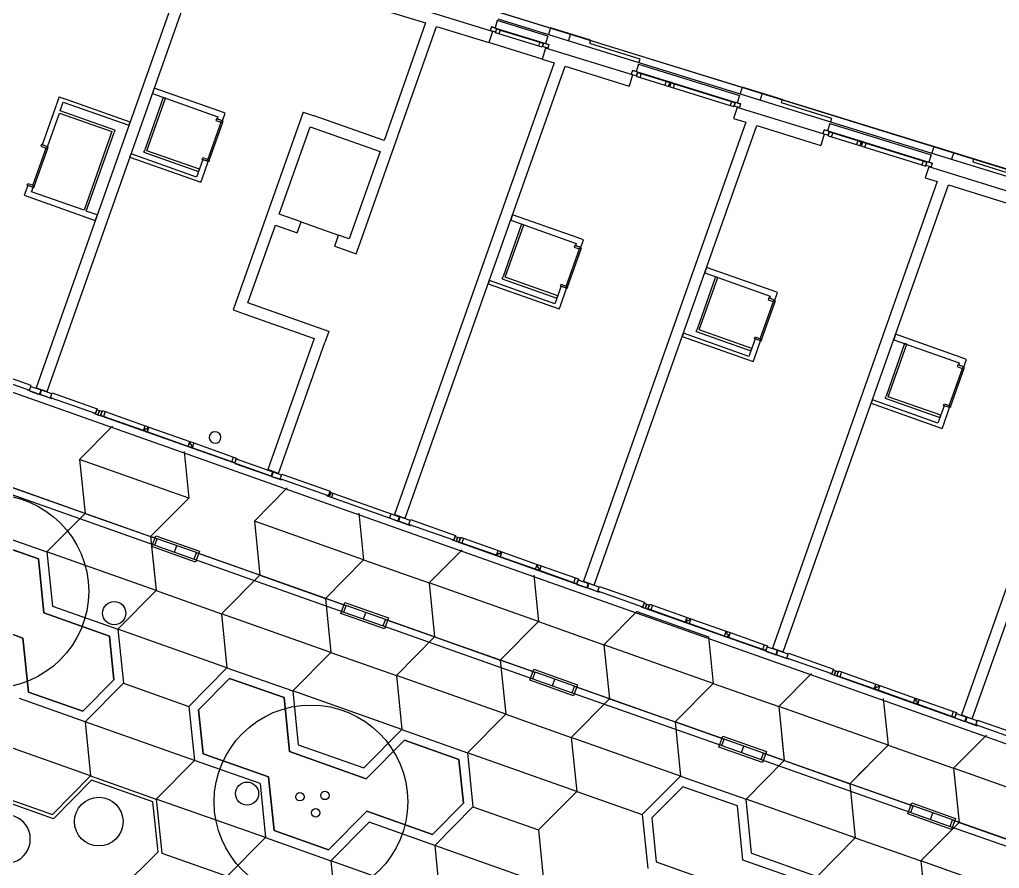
# Model space of a CAD drawing. Header units: metres. Extents: x 2681598 to 2681800, y 1249481 to 1249590.
# Drawn here: x 2681637.64 to 2681658.78, y 1249560.48 to 1249578.79 of the extents above; entities that cross this region are included whole.
import ezdxf

# ---------------------------------------------------------------- set-up
doc = ezdxf.new("R2010")
doc.units = ezdxf.units.M
doc.layers.add('flaeche', color=7, linetype='Continuous', true_color=0xffffff)
doc.layers.add('linien', color=7, linetype='Continuous', true_color=0x000000)

msp = doc.modelspace()

# ---------------------------------------------------------------- linework, layer by layer
at = {"layer": 'flaeche'}
msp.add_lwpolyline([(2681701.936, 1249508.982), (2681653.784, 1249528.486), (2681629.291, 1249538.407), (2681608.471, 1249546.841), (2681598.478, 1249550.888), (2681612.312, 1249590.013), (2681733.121, 1249552.588)], dxfattribs=at)
at = {"layer": 'linien'}
for p, q in [((2681612.312, 1249590.013), (2681733.121, 1249552.588)), ((2681609.207, 1249580.751), (2681711.665, 1249544.525)), ((2681641.33, 1249580.29), (2681637.993, 1249570.851)), ((2681638.229, 1249570.768), (2681641.569, 1249580.216)), ((2681647.838, 1249578.536), (2681644.849, 1249579.462)), ((2681644.775, 1249579.223), (2681646.397, 1249578.721)), ((2681646.397, 1249578.721), (2681645.5, 1249576.184)), ((2681647.945, 1249578.775), (2681647.895, 1249578.615)), ((2681649.036, 1249578.437), (2681647.945, 1249578.775)), ((2681647.957, 1249578.813), (2681649.048, 1249578.475)), ((2681644.986, 1249573.979), (2681646.636, 1249578.647)), ((2681646.636, 1249578.647), (2681647.764, 1249578.297)), ((2681647.838, 1249578.536), (2681647.764, 1249578.297)), ((2681647.838, 1249578.536), (2681647.764, 1249578.297)), ((2681647.793, 1249578.56), (2681647.79, 1249578.551)), ((2681647.818, 1249578.639), (2681647.793, 1249578.56)), ((2681647.908, 1249578.525), (2681647.793, 1249578.56)), ((2681647.818, 1249578.639), (2681647.978, 1249578.589)), ((2681647.895, 1249578.615), (2681647.818, 1249578.639)), ((2681647.903, 1249578.51), (2681647.929, 1249578.593)), ((2681647.981, 1249578.486), (2681647.903, 1249578.51)), ((2681647.929, 1249578.593), (2681647.908, 1249578.525)), ((2681647.975, 1249578.579), (2681647.929, 1249578.593)), ((2681647.929, 1249578.593), (2681648.007, 1249578.569)), ((2681647.978, 1249578.589), (2681647.975, 1249578.579)), ((2681647.978, 1249578.589), (2681648.898, 1249578.304)), ((2681648.007, 1249578.569), (2681647.981, 1249578.486)), ((2681648.007, 1249578.569), (2681648.863, 1249578.304)), ((2681649.093, 1249578.619), (2681649.048, 1249578.475)), ((2681649.093, 1249578.619), (2681649.048, 1249578.475)), ((2681649.952, 1249578.352), (2681649.093, 1249578.619)), ((2681648.909, 1249577.943), (2681647.764, 1249578.297)), ((2681648.837, 1249578.22), (2681647.981, 1249578.486)), ((2681648.837, 1249578.22), (2681648.863, 1249578.304)), ((2681648.863, 1249578.304), (2681648.941, 1249578.28)), ((2681648.895, 1249578.294), (2681648.898, 1249578.304)), ((2681648.941, 1249578.28), (2681648.895, 1249578.294)), ((2681648.898, 1249578.304), (2681649.058, 1249578.254)), ((2681649.036, 1249578.437), (2681648.987, 1249578.277)), ((2681649.048, 1249578.475), (2681650.999, 1249577.871)), ((2681649.522, 1249578.485), (2681649.478, 1249578.342)), ((2681649.952, 1249578.352), (2681649.932, 1249578.285)), ((2681648.915, 1249578.196), (2681648.837, 1249578.22)), ((2681648.983, 1249578.181), (2681648.909, 1249577.943)), ((2681648.983, 1249578.181), (2681648.909, 1249577.943)), ((2681648.941, 1249578.28), (2681648.915, 1249578.196)), ((2681648.919, 1249578.212), (2681648.941, 1249578.28)), ((2681649.034, 1249578.176), (2681648.919, 1249578.212)), ((2681650.862, 1249577.599), (2681648.983, 1249578.181)), ((2681648.987, 1249578.277), (2681649.058, 1249578.254)), ((2681649.034, 1249578.176), (2681649.031, 1249578.167)), ((2681649.058, 1249578.254), (2681649.034, 1249578.176)), ((2681649.932, 1249578.285), (2681651.023, 1249577.947)), ((2681648.909, 1249577.943), (2681649.169, 1249577.862)), ((2681651.023, 1249577.947), (2681650.999, 1249577.871)), ((2681650.999, 1249577.871), (2681653.183, 1249577.195)), ((2681649.169, 1249577.862), (2681645.724, 1249568.118)), ((2681645.96, 1249568.034), (2681649.408, 1249577.788)), ((2681649.408, 1249577.788), (2681650.788, 1249577.361)), ((2681650.861, 1249577.696), (2681650.836, 1249577.618)), ((2681651.021, 1249577.647), (2681650.861, 1249577.696)), ((2681650.938, 1249577.672), (2681650.861, 1249577.696)), ((2681650.988, 1249577.833), (2681650.938, 1249577.672)), ((2681650.988, 1249577.833), (2681653.171, 1249577.156)), ((2681650.862, 1249577.599), (2681650.788, 1249577.361)), ((2681650.862, 1249577.599), (2681650.788, 1249577.361)), ((2681650.836, 1249577.618), (2681650.833, 1249577.608)), ((2681650.836, 1249577.618), (2681650.951, 1249577.582)), ((2681650.972, 1249577.651), (2681650.946, 1249577.567)), ((2681650.946, 1249577.567), (2681651.024, 1249577.543)), ((2681650.951, 1249577.582), (2681650.972, 1249577.651)), ((2681650.972, 1249577.651), (2681651.017, 1249577.637)), ((2681651.049, 1249577.627), (2681650.972, 1249577.651)), ((2681651.017, 1249577.637), (2681651.021, 1249577.647)), ((2681651.621, 1249577.46), (2681651.021, 1249577.647)), ((2681651.024, 1249577.543), (2681651.049, 1249577.627)), ((2681651.024, 1249577.543), (2681651.56, 1249577.377)), ((2681651.586, 1249577.46), (2681651.049, 1249577.627)), ((2681651.586, 1249577.46), (2681651.56, 1249577.377)), ((2681651.664, 1249577.436), (2681651.586, 1249577.46)), ((2681651.621, 1249577.46), (2681651.618, 1249577.45)), ((2681651.618, 1249577.45), (2681651.664, 1249577.436)), ((2681651.681, 1249577.442), (2681651.621, 1249577.46)), ((2681651.74, 1249577.424), (2681651.681, 1249577.442)), ((2681640.544, 1249577.315), (2681640.502, 1249577.198)), ((2681641.958, 1249576.815), (2681640.544, 1249577.315)), ((2681651.56, 1249577.377), (2681651.638, 1249577.353)), ((2681651.638, 1249577.353), (2681651.664, 1249577.436)), ((2681651.664, 1249577.436), (2681651.642, 1249577.368)), ((2681651.642, 1249577.368), (2681651.656, 1249577.364)), ((2681651.656, 1249577.364), (2681651.67, 1249577.359)), ((2681651.691, 1249577.428), (2681651.665, 1249577.344)), ((2681651.665, 1249577.344), (2681651.743, 1249577.32)), ((2681651.67, 1249577.359), (2681651.691, 1249577.428)), ((2681651.691, 1249577.428), (2681651.737, 1249577.414)), ((2681651.769, 1249577.404), (2681651.691, 1249577.428)), ((2681651.737, 1249577.414), (2681651.74, 1249577.424)), ((2681653.033, 1249577.023), (2681651.74, 1249577.424)), ((2681651.743, 1249577.32), (2681651.769, 1249577.404)), ((2681651.743, 1249577.32), (2681652.972, 1249576.94)), ((2681652.998, 1249577.023), (2681651.769, 1249577.404)), ((2681653.227, 1249577.338), (2681653.183, 1249577.195)), ((2681653.227, 1249577.338), (2681653.183, 1249577.195)), ((2681654.087, 1249577.072), (2681653.227, 1249577.338)), ((2681638.488, 1249577.125), (2681638.123, 1249576.093)), ((2681638.488, 1249577.125), (2681638.606, 1249577.083)), ((2681640.02, 1249576.583), (2681638.606, 1249577.083)), ((2681640.738, 1249577.114), (2681640.338, 1249575.983)), ((2681640.385, 1249575.966), (2681640.785, 1249577.098)), ((2681640.502, 1249577.198), (2681641.916, 1249576.698)), ((2681640.785, 1249577.098), (2681640.738, 1249577.114)), ((2681652.998, 1249577.023), (2681652.972, 1249576.94)), ((2681653.075, 1249576.999), (2681652.998, 1249577.023)), ((2681653.033, 1249577.023), (2681653.03, 1249577.013)), ((2681653.193, 1249576.974), (2681653.033, 1249577.023)), ((2681653.171, 1249577.156), (2681653.121, 1249576.996)), ((2681653.183, 1249577.195), (2681655.134, 1249576.59)), ((2681653.657, 1249577.205), (2681653.613, 1249577.061)), ((2681654.087, 1249577.072), (2681654.066, 1249577.005)), ((2681638.514, 1249576.824), (2681638.581, 1249577.013)), ((2681639.692, 1249576.407), (2681638.514, 1249576.824)), ((2681638.581, 1249577.013), (2681639.995, 1249576.513)), ((2681642.076, 1249576.774), (2681641.958, 1249576.815)), ((2681652.972, 1249576.94), (2681653.049, 1249576.916)), ((2681653.03, 1249577.013), (2681653.075, 1249576.999)), ((2681653.118, 1249576.901), (2681653.044, 1249576.662)), ((2681653.118, 1249576.901), (2681653.044, 1249576.662)), ((2681653.049, 1249576.916), (2681653.075, 1249576.999)), ((2681653.075, 1249576.999), (2681653.054, 1249576.931)), ((2681653.054, 1249576.931), (2681653.168, 1249576.895)), ((2681654.996, 1249576.319), (2681653.118, 1249576.901)), ((2681653.121, 1249576.996), (2681653.193, 1249576.974)), ((2681653.168, 1249576.895), (2681653.166, 1249576.886)), ((2681653.193, 1249576.974), (2681653.168, 1249576.895)), ((2681654.066, 1249577.005), (2681655.158, 1249576.666)), ((2681638.241, 1249576.051), (2681638.497, 1249576.777)), ((2681638.497, 1249576.777), (2681639.629, 1249576.377)), ((2681641.886, 1249576.655), (2681641.872, 1249576.618)), ((2681641.872, 1249576.618), (2681641.981, 1249576.579)), ((2681642.018, 1249576.609), (2681641.886, 1249576.655)), ((2681641.916, 1249576.698), (2681641.9, 1249576.65)), ((2681642.018, 1249576.609), (2681641.9, 1249576.65)), ((2681642.018, 1249576.609), (2681641.9, 1249576.65)), ((2681642.018, 1249576.609), (2681642.076, 1249576.774)), ((2681642.032, 1249576.604), (2681642.018, 1249576.609)), ((2681642.023, 1249576.58), (2681642.032, 1249576.604)), ((2681643.756, 1249576.8), (2681642.246, 1249572.529)), ((2681643.756, 1249576.8), (2681643.992, 1249576.717)), ((2681645.5, 1249576.184), (2681643.992, 1249576.717)), ((2681653.044, 1249576.662), (2681653.304, 1249576.581)), ((2681655.158, 1249576.666), (2681655.134, 1249576.59)), ((2681639.692, 1249576.407), (2681639.676, 1249576.36)), ((2681639.995, 1249576.513), (2681640.02, 1249576.583)), ((2681641.986, 1249576.594), (2681641.692, 1249575.764)), ((2681641.73, 1249575.751), (2681642.023, 1249576.58)), ((2681641.981, 1249576.579), (2681641.986, 1249576.594)), ((2681641.986, 1249576.594), (2681642.023, 1249576.58)), ((2681643.241, 1249574.596), (2681643.908, 1249576.481)), ((2681643.908, 1249576.481), (2681645.417, 1249575.948)), ((2681653.304, 1249576.581), (2681649.802, 1249566.676)), ((2681650.037, 1249566.592), (2681653.543, 1249576.507)), ((2681653.543, 1249576.507), (2681654.923, 1249576.08)), ((2681654.995, 1249576.415), (2681654.971, 1249576.337)), ((2681655.155, 1249576.366), (2681654.995, 1249576.415)), ((2681655.072, 1249576.391), (2681654.995, 1249576.415)), ((2681655.122, 1249576.552), (2681655.072, 1249576.391)), ((2681655.122, 1249576.552), (2681657.305, 1249575.876)), ((2681655.134, 1249576.59), (2681657.317, 1249575.914)), ((2681639.629, 1249576.377), (2681639.029, 1249574.68)), ((2681639.076, 1249574.663), (2681639.676, 1249576.36)), ((2681654.996, 1249576.319), (2681654.923, 1249576.08)), ((2681654.996, 1249576.319), (2681654.923, 1249576.08)), ((2681654.971, 1249576.337), (2681654.968, 1249576.327)), ((2681654.971, 1249576.337), (2681655.085, 1249576.302)), ((2681655.107, 1249576.37), (2681655.081, 1249576.286)), ((2681655.081, 1249576.286), (2681655.158, 1249576.262)), ((2681655.085, 1249576.302), (2681655.107, 1249576.37)), ((2681655.107, 1249576.37), (2681655.152, 1249576.356)), ((2681655.184, 1249576.346), (2681655.107, 1249576.37)), ((2681655.152, 1249576.356), (2681655.155, 1249576.366)), ((2681655.756, 1249576.18), (2681655.155, 1249576.366)), ((2681655.158, 1249576.262), (2681655.184, 1249576.346)), ((2681655.158, 1249576.262), (2681655.695, 1249576.096)), ((2681655.721, 1249576.18), (2681655.184, 1249576.346)), ((2681655.721, 1249576.18), (2681655.695, 1249576.096)), ((2681655.798, 1249576.156), (2681655.721, 1249576.18)), ((2681655.756, 1249576.18), (2681655.753, 1249576.17)), ((2681655.815, 1249576.161), (2681655.756, 1249576.18)), ((2681638.209, 1249576.036), (2681637.915, 1249575.206)), ((2681637.953, 1249575.193), (2681638.246, 1249576.022)), ((2681638.109, 1249576.098), (2681638.095, 1249576.06)), ((2681638.095, 1249576.06), (2681638.204, 1249576.022)), ((2681638.241, 1249576.051), (2681638.109, 1249576.098)), ((2681638.241, 1249576.051), (2681638.123, 1249576.093)), ((2681638.241, 1249576.051), (2681638.123, 1249576.093)), ((2681638.204, 1249576.022), (2681638.209, 1249576.036)), ((2681638.209, 1249576.036), (2681638.246, 1249576.022)), ((2681638.255, 1249576.046), (2681638.241, 1249576.051)), ((2681638.246, 1249576.022), (2681638.255, 1249576.046)), ((2681640.321, 1249575.936), (2681640.338, 1249575.983)), ((2681641.516, 1249575.566), (2681640.385, 1249575.966)), ((2681655.695, 1249576.096), (2681655.772, 1249576.072)), ((2681655.753, 1249576.17), (2681655.798, 1249576.156)), ((2681655.772, 1249576.072), (2681655.798, 1249576.156)), ((2681655.798, 1249576.156), (2681655.777, 1249576.087)), ((2681655.777, 1249576.087), (2681655.791, 1249576.083)), ((2681655.791, 1249576.083), (2681655.805, 1249576.079)), ((2681655.826, 1249576.147), (2681655.8, 1249576.063)), ((2681655.8, 1249576.063), (2681655.877, 1249576.039)), ((2681655.805, 1249576.079), (2681655.826, 1249576.147)), ((2681655.874, 1249576.143), (2681655.815, 1249576.161)), ((2681655.826, 1249576.147), (2681655.871, 1249576.133)), ((2681655.903, 1249576.123), (2681655.826, 1249576.147)), ((2681655.871, 1249576.133), (2681655.874, 1249576.143)), ((2681657.167, 1249575.742), (2681655.874, 1249576.143)), ((2681655.877, 1249576.039), (2681655.903, 1249576.123)), ((2681655.877, 1249576.039), (2681657.106, 1249575.659)), ((2681657.132, 1249575.742), (2681655.903, 1249576.123)), ((2681657.362, 1249576.057), (2681657.317, 1249575.914)), ((2681657.362, 1249576.057), (2681657.317, 1249575.914)), ((2681658.221, 1249575.791), (2681657.362, 1249576.057)), ((2681640.017, 1249575.826), (2681640.042, 1249575.897)), ((2681640.017, 1249575.826), (2681641.549, 1249575.284)), ((2681641.456, 1249575.397), (2681640.042, 1249575.897)), ((2681640.321, 1249575.936), (2681641.5, 1249575.519)), ((2681641.59, 1249575.774), (2681641.456, 1249575.397)), ((2681641.576, 1249575.779), (2681641.589, 1249575.816)), ((2681641.708, 1249575.732), (2681641.576, 1249575.779)), ((2681641.589, 1249575.816), (2681641.697, 1249575.778)), ((2681641.708, 1249575.732), (2681641.59, 1249575.774)), ((2681641.708, 1249575.732), (2681641.59, 1249575.774)), ((2681641.697, 1249575.778), (2681641.692, 1249575.764)), ((2681641.692, 1249575.764), (2681641.73, 1249575.751)), ((2681641.73, 1249575.751), (2681641.722, 1249575.727)), ((2681645.417, 1249575.948), (2681644.75, 1249574.062)), ((2681657.305, 1249575.876), (2681657.256, 1249575.715)), ((2681657.317, 1249575.914), (2681659.269, 1249575.309)), ((2681657.791, 1249575.924), (2681657.747, 1249575.781)), ((2681658.221, 1249575.791), (2681658.201, 1249575.724)), ((2681641.5, 1249575.519), (2681641.516, 1249575.566)), ((2681641.574, 1249575.355), (2681641.708, 1249575.732)), ((2681641.722, 1249575.727), (2681641.708, 1249575.732)), ((2681657.132, 1249575.742), (2681657.106, 1249575.659)), ((2681657.106, 1249575.659), (2681657.184, 1249575.635)), ((2681657.21, 1249575.718), (2681657.132, 1249575.742)), ((2681657.167, 1249575.742), (2681657.164, 1249575.732)), ((2681657.164, 1249575.732), (2681657.21, 1249575.718)), ((2681657.327, 1249575.693), (2681657.167, 1249575.742)), ((2681657.252, 1249575.62), (2681657.178, 1249575.381)), ((2681657.252, 1249575.62), (2681657.178, 1249575.381)), ((2681657.184, 1249575.635), (2681657.21, 1249575.718)), ((2681657.21, 1249575.718), (2681657.188, 1249575.65)), ((2681657.188, 1249575.65), (2681657.303, 1249575.615)), ((2681659.131, 1249575.038), (2681657.252, 1249575.62)), ((2681657.256, 1249575.715), (2681657.327, 1249575.693)), ((2681657.303, 1249575.615), (2681657.3, 1249575.605)), ((2681657.327, 1249575.693), (2681657.303, 1249575.615)), ((2681658.201, 1249575.724), (2681659.292, 1249575.386)), ((2681641.549, 1249575.284), (2681641.574, 1249575.355)), ((2681657.178, 1249575.381), (2681657.438, 1249575.3)), ((2681637.813, 1249575.216), (2681637.738, 1249575.004)), ((2681637.799, 1249575.221), (2681637.812, 1249575.258)), ((2681637.931, 1249575.174), (2681637.799, 1249575.221)), ((2681637.812, 1249575.258), (2681637.92, 1249575.22)), ((2681637.931, 1249575.174), (2681637.813, 1249575.216)), ((2681637.931, 1249575.174), (2681637.813, 1249575.216)), ((2681637.897, 1249575.08), (2681637.931, 1249575.174)), ((2681637.92, 1249575.22), (2681637.915, 1249575.206)), ((2681637.915, 1249575.206), (2681637.953, 1249575.193)), ((2681637.945, 1249575.169), (2681637.931, 1249575.174)), ((2681637.953, 1249575.193), (2681637.945, 1249575.169)), ((2681657.438, 1249575.3), (2681653.879, 1249565.234)), ((2681654.115, 1249565.151), (2681657.677, 1249575.226)), ((2681657.677, 1249575.226), (2681659.057, 1249574.799)), ((2681637.738, 1249575.004), (2681637.856, 1249574.962)), ((2681637.856, 1249574.962), (2681639.27, 1249574.462)), ((2681639.029, 1249574.68), (2681637.897, 1249575.08)), ((2681639.311, 1249574.58), (2681639.076, 1249574.663)), ((2681639.311, 1249574.58), (2681639.27, 1249574.462)), ((2681643.71, 1249574.43), (2681643.241, 1249574.596)), ((2681648.275, 1249574.582), (2681648.233, 1249574.464)), ((2681649.689, 1249574.082), (2681648.275, 1249574.582)), ((2681642.565, 1249572.682), (2681643.158, 1249574.36)), ((2681643.158, 1249574.36), (2681643.627, 1249574.194)), ((2681643.627, 1249574.194), (2681643.71, 1249574.43)), ((2681643.627, 1249574.194), (2681643.71, 1249574.43)), ((2681643.71, 1249574.43), (2681644.521, 1249574.143)), ((2681648.469, 1249574.381), (2681648.069, 1249573.249)), ((2681648.116, 1249573.233), (2681648.516, 1249574.364)), ((2681648.233, 1249574.464), (2681649.647, 1249573.964)), ((2681648.516, 1249574.364), (2681648.469, 1249574.381)), ((2681644.438, 1249573.908), (2681644.521, 1249574.143)), ((2681644.438, 1249573.908), (2681644.521, 1249574.143)), ((2681644.75, 1249574.062), (2681644.521, 1249574.143)), ((2681649.807, 1249574.04), (2681649.689, 1249574.082)), ((2681644.438, 1249573.908), (2681644.902, 1249573.743)), ((2681644.902, 1249573.743), (2681644.986, 1249573.979)), ((2681649.717, 1249573.86), (2681649.423, 1249573.03)), ((2681649.617, 1249573.922), (2681649.603, 1249573.884)), ((2681649.603, 1249573.884), (2681649.712, 1249573.846)), ((2681649.749, 1249573.875), (2681649.617, 1249573.922)), ((2681649.647, 1249573.964), (2681649.631, 1249573.917)), ((2681649.749, 1249573.875), (2681649.631, 1249573.917)), ((2681649.749, 1249573.875), (2681649.631, 1249573.917)), ((2681649.712, 1249573.846), (2681649.717, 1249573.86)), ((2681649.754, 1249573.847), (2681649.717, 1249573.86)), ((2681649.749, 1249573.875), (2681649.807, 1249574.04)), ((2681649.763, 1249573.87), (2681649.749, 1249573.875)), ((2681649.754, 1249573.847), (2681649.763, 1249573.87)), ((2681661.573, 1249574.02), (2681657.957, 1249563.792)), ((2681658.193, 1249563.709), (2681661.812, 1249573.946)), ((2681649.461, 1249573.017), (2681649.754, 1249573.847)), ((2681652.461, 1249573.447), (2681652.419, 1249573.329)), ((2681653.875, 1249572.947), (2681652.461, 1249573.447)), ((2681648.052, 1249573.202), (2681648.069, 1249573.249)), ((2681649.247, 1249572.833), (2681648.116, 1249573.233)), ((2681652.655, 1249573.245), (2681652.255, 1249572.114)), ((2681652.302, 1249572.097), (2681652.702, 1249573.229)), ((2681652.419, 1249573.329), (2681653.833, 1249572.829)), ((2681652.702, 1249573.229), (2681652.655, 1249573.245)), ((2681647.773, 1249573.163), (2681647.748, 1249573.092)), ((2681647.748, 1249573.092), (2681649.28, 1249572.551)), ((2681649.187, 1249572.663), (2681647.773, 1249573.163)), ((2681648.052, 1249573.202), (2681649.231, 1249572.786)), ((2681649.321, 1249573.04), (2681649.187, 1249572.663)), ((2681649.307, 1249573.045), (2681649.32, 1249573.083)), ((2681649.439, 1249572.998), (2681649.307, 1249573.045)), ((2681649.32, 1249573.083), (2681649.428, 1249573.045)), ((2681649.439, 1249572.998), (2681649.321, 1249573.04)), ((2681649.439, 1249572.998), (2681649.321, 1249573.04)), ((2681649.428, 1249573.045), (2681649.423, 1249573.03)), ((2681649.423, 1249573.03), (2681649.461, 1249573.017)), ((2681649.461, 1249573.017), (2681649.453, 1249572.993)), ((2681649.231, 1249572.786), (2681649.247, 1249572.833)), ((2681649.305, 1249572.621), (2681649.439, 1249572.998)), ((2681649.453, 1249572.993), (2681649.439, 1249572.998)), ((2681653.833, 1249572.829), (2681653.817, 1249572.782)), ((2681653.993, 1249572.905), (2681653.875, 1249572.947)), ((2681653.934, 1249572.74), (2681653.993, 1249572.905)), ((2681644.309, 1249572.065), (2681642.565, 1249572.682)), ((2681649.28, 1249572.551), (2681649.305, 1249572.621)), ((2681653.903, 1249572.725), (2681653.609, 1249571.895)), ((2681653.647, 1249571.882), (2681653.94, 1249572.711)), ((2681653.802, 1249572.787), (2681653.789, 1249572.749)), ((2681653.789, 1249572.749), (2681653.898, 1249572.711)), ((2681653.934, 1249572.74), (2681653.802, 1249572.787)), ((2681653.934, 1249572.74), (2681653.817, 1249572.782)), ((2681653.934, 1249572.74), (2681653.817, 1249572.782)), ((2681653.898, 1249572.711), (2681653.903, 1249572.725)), ((2681653.94, 1249572.711), (2681653.903, 1249572.725)), ((2681653.949, 1249572.735), (2681653.934, 1249572.74)), ((2681653.94, 1249572.711), (2681653.949, 1249572.735)), ((2681642.246, 1249572.529), (2681642.481, 1249572.446)), ((2681642.481, 1249572.446), (2681643.99, 1249571.913)), ((2681644.309, 1249572.065), (2681644.226, 1249571.829)), ((2681651.959, 1249572.028), (2681651.934, 1249571.957)), ((2681651.934, 1249571.957), (2681653.466, 1249571.415)), ((2681653.373, 1249571.528), (2681651.959, 1249572.028)), ((2681652.238, 1249572.067), (2681652.255, 1249572.114)), ((2681652.238, 1249572.067), (2681653.417, 1249571.65)), ((2681653.433, 1249571.697), (2681652.302, 1249572.097)), ((2681653.492, 1249571.91), (2681653.506, 1249571.947)), ((2681653.506, 1249571.947), (2681653.614, 1249571.909)), ((2681656.538, 1249572.005), (2681656.497, 1249571.887)), ((2681657.953, 1249571.505), (2681656.538, 1249572.005)), ((2681643.99, 1249571.913), (2681642.99, 1249569.084)), ((2681643.226, 1249569.001), (2681644.226, 1249571.829)), ((2681653.507, 1249571.905), (2681653.373, 1249571.528)), ((2681653.491, 1249571.486), (2681653.624, 1249571.863)), ((2681653.624, 1249571.863), (2681653.492, 1249571.91)), ((2681653.624, 1249571.863), (2681653.507, 1249571.905)), ((2681653.624, 1249571.863), (2681653.507, 1249571.905)), ((2681653.614, 1249571.909), (2681653.609, 1249571.895)), ((2681653.609, 1249571.895), (2681653.647, 1249571.882)), ((2681653.639, 1249571.858), (2681653.624, 1249571.863)), ((2681653.647, 1249571.882), (2681653.639, 1249571.858)), ((2681656.732, 1249571.804), (2681656.332, 1249570.672)), ((2681656.38, 1249570.656), (2681656.78, 1249571.787)), ((2681656.497, 1249571.887), (2681657.911, 1249571.387)), ((2681656.78, 1249571.787), (2681656.732, 1249571.804)), ((2681653.417, 1249571.65), (2681653.433, 1249571.697)), ((2681653.466, 1249571.415), (2681653.491, 1249571.486)), ((2681657.88, 1249571.345), (2681657.867, 1249571.307)), ((2681658.012, 1249571.298), (2681657.88, 1249571.345)), ((2681657.911, 1249571.387), (2681657.894, 1249571.34)), ((2681658.012, 1249571.298), (2681657.894, 1249571.34)), ((2681658.012, 1249571.298), (2681657.894, 1249571.34)), ((2681658.07, 1249571.463), (2681657.953, 1249571.505)), ((2681658.012, 1249571.298), (2681658.07, 1249571.463)), ((2681636.878, 1249571.14), (2681637.85, 1249570.796)), ((2681637.887, 1249570.9), (2681636.915, 1249571.243)), ((2681657.98, 1249571.283), (2681657.687, 1249570.453)), ((2681657.725, 1249570.44), (2681658.018, 1249571.27)), ((2681657.867, 1249571.307), (2681657.975, 1249571.269)), ((2681657.975, 1249571.269), (2681657.98, 1249571.283)), ((2681658.018, 1249571.27), (2681657.98, 1249571.283)), ((2681658.026, 1249571.293), (2681658.012, 1249571.298)), ((2681658.018, 1249571.27), (2681658.026, 1249571.293)), ((2681637.85, 1249570.796), (2681637.887, 1249570.9)), ((2681637.818, 1249570.796), (2681637.821, 1249570.806)), ((2681638.069, 1249570.707), (2681637.818, 1249570.796)), ((2681637.821, 1249570.806), (2681637.85, 1249570.796)), ((2681637.85, 1249570.796), (2681637.88, 1249570.88)), ((2681637.866, 1249570.776), (2681637.867, 1249570.779)), ((2681637.867, 1249570.779), (2681638.069, 1249570.707)), ((2681637.88, 1249570.88), (2681638.103, 1249570.802)), ((2681637.993, 1249570.851), (2681638.229, 1249570.768)), ((2681638.069, 1249570.707), (2681638.103, 1249570.802)), ((2681638.079, 1249570.704), (2681638.112, 1249570.798)), ((2681638.079, 1249570.704), (2681638.331, 1249570.615)), ((2681638.282, 1249570.632), (2681638.079, 1249570.704)), ((2681638.103, 1249570.802), (2681638.106, 1249570.811)), ((2681638.112, 1249570.798), (2681638.116, 1249570.808)), ((2681638.335, 1249570.72), (2681638.112, 1249570.798)), ((2681638.305, 1249570.635), (2681638.342, 1249570.739)), ((2681638.305, 1249570.635), (2681638.335, 1249570.72)), ((2681638.342, 1249570.739), (2681639.314, 1249570.395)), ((2681638.281, 1249570.629), (2681638.282, 1249570.632)), ((2681638.334, 1249570.625), (2681638.305, 1249570.635)), ((2681639.277, 1249570.292), (2681638.305, 1249570.635)), ((2681638.331, 1249570.615), (2681638.334, 1249570.625)), ((2681656.037, 1249570.586), (2681656.012, 1249570.515)), ((2681656.012, 1249570.515), (2681657.544, 1249569.974)), ((2681657.451, 1249570.086), (2681656.037, 1249570.586)), ((2681656.316, 1249570.625), (2681656.332, 1249570.672)), ((2681656.316, 1249570.625), (2681657.494, 1249570.208)), ((2681657.511, 1249570.256), (2681656.38, 1249570.656)), ((2681657.57, 1249570.468), (2681657.583, 1249570.506)), ((2681657.702, 1249570.421), (2681657.57, 1249570.468)), ((2681657.583, 1249570.506), (2681657.692, 1249570.467)), ((2681657.692, 1249570.467), (2681657.687, 1249570.453)), ((2681639.244, 1249570.292), (2681639.248, 1249570.302)), ((2681639.328, 1249570.262), (2681639.244, 1249570.292)), ((2681639.248, 1249570.302), (2681639.277, 1249570.292)), ((2681639.314, 1249570.395), (2681639.277, 1249570.292)), ((2681639.277, 1249570.292), (2681639.307, 1249570.376)), ((2681639.307, 1249570.376), (2681639.361, 1249570.357)), ((2681639.328, 1249570.262), (2681639.361, 1249570.357)), ((2681639.361, 1249570.357), (2681639.328, 1249570.262)), ((2681639.425, 1249570.228), (2681639.328, 1249570.262)), ((2681639.361, 1249570.357), (2681639.416, 1249570.337)), ((2681639.386, 1249570.253), (2681639.423, 1249570.357)), ((2681639.416, 1249570.337), (2681639.386, 1249570.253)), ((2681639.423, 1249570.357), (2681639.485, 1249570.335)), ((2681639.485, 1249570.335), (2681639.448, 1249570.231)), ((2681639.485, 1249570.335), (2681640.347, 1249570.03)), ((2681657.584, 1249570.463), (2681657.451, 1249570.086)), ((2681657.494, 1249570.208), (2681657.511, 1249570.256)), ((2681657.569, 1249570.044), (2681657.702, 1249570.421)), ((2681657.702, 1249570.421), (2681657.584, 1249570.463)), ((2681657.702, 1249570.421), (2681657.584, 1249570.463)), ((2681657.687, 1249570.453), (2681657.725, 1249570.44)), ((2681657.716, 1249570.416), (2681657.702, 1249570.421)), ((2681657.725, 1249570.44), (2681657.716, 1249570.416)), ((2681639.386, 1249570.253), (2681639.429, 1249570.238)), ((2681639.448, 1249570.231), (2681639.386, 1249570.253)), ((2681639.429, 1249570.238), (2681639.425, 1249570.228)), ((2681642.236, 1249569.234), (2681639.425, 1249570.228)), ((2681640.31, 1249569.926), (2681639.448, 1249570.231)), ((2681657.544, 1249569.974), (2681657.569, 1249570.044)), ((2681638.933, 1249569.305), (2681639.642, 1249570.021)), ((2681640.31, 1249569.926), (2681640.347, 1249570.03)), ((2681640.33, 1249569.919), (2681640.31, 1249569.926)), ((2681640.349, 1249569.971), (2681640.33, 1249569.919)), ((2681640.392, 1249569.897), (2681640.33, 1249569.919)), ((2681640.347, 1249570.03), (2681640.409, 1249570.008)), ((2681640.349, 1249569.971), (2681640.391, 1249569.956)), ((2681640.391, 1249569.956), (2681640.409, 1249570.008)), ((2681640.429, 1249570.001), (2681640.392, 1249569.897)), ((2681641.276, 1249569.585), (2681640.392, 1249569.897)), ((2681640.409, 1249570.008), (2681640.429, 1249570.001)), ((2681640.429, 1249570.001), (2681641.312, 1249569.689)), ((2681641.276, 1249569.585), (2681641.312, 1249569.689)), ((2681641.312, 1249569.689), (2681641.332, 1249569.682)), ((2681641.314, 1249569.63), (2681641.332, 1249569.682)), ((2681641.356, 1249569.615), (2681641.314, 1249569.63)), ((2681641.332, 1249569.682), (2681641.394, 1249569.66)), ((2681641.394, 1249569.66), (2681641.358, 1249569.556)), ((2681641.394, 1249569.66), (2681642.256, 1249569.355)), ((2681641.188, 1249569.474), (2681641.29, 1249568.471)), ((2681641.338, 1249569.563), (2681641.276, 1249569.585)), ((2681641.338, 1249569.563), (2681641.356, 1249569.615)), ((2681641.358, 1249569.556), (2681641.338, 1249569.563)), ((2681642.219, 1249569.251), (2681641.358, 1249569.556)), ((2681641.29, 1249568.471), (2681638.933, 1249569.305)), ((2681638.933, 1249569.305), (2681639.051, 1249568.139)), ((2681642.219, 1249569.251), (2681642.256, 1249569.355)), ((2681642.282, 1249569.229), (2681642.219, 1249569.251)), ((2681642.236, 1249569.234), (2681642.239, 1249569.244)), ((2681643.066, 1249568.941), (2681642.236, 1249569.234)), ((2681642.239, 1249569.244), (2681642.282, 1249569.229)), ((2681642.256, 1249569.355), (2681642.318, 1249569.333)), ((2681642.318, 1249569.333), (2681642.282, 1249569.229)), ((2681642.282, 1249569.229), (2681642.311, 1249569.313)), ((2681642.284, 1249569.214), (2681642.285, 1249569.217)), ((2681642.285, 1249569.217), (2681643.066, 1249568.941)), ((2681642.311, 1249569.313), (2681643.1, 1249569.035)), ((2681643.226, 1249569.001), (2681642.99, 1249569.084)), ((2681643.066, 1249568.941), (2681643.1, 1249569.035)), ((2681643.109, 1249569.031), (2681643.076, 1249568.937)), ((2681643.1, 1249569.035), (2681643.103, 1249569.044)), ((2681643.109, 1249569.031), (2681643.112, 1249569.041)), ((2681643.291, 1249568.967), (2681643.109, 1249569.031)), ((2681643.261, 1249568.883), (2681643.297, 1249568.987)), ((2681643.297, 1249568.987), (2681644.338, 1249568.619)), ((2681643.076, 1249568.937), (2681643.286, 1249568.863)), ((2681643.253, 1249568.875), (2681643.076, 1249568.937)), ((2681643.252, 1249568.872), (2681643.253, 1249568.875)), ((2681643.261, 1249568.883), (2681643.291, 1249568.967)), ((2681643.29, 1249568.873), (2681643.261, 1249568.883)), ((2681644.302, 1249568.515), (2681643.261, 1249568.883)), ((2681643.286, 1249568.863), (2681643.29, 1249568.873)), ((2681637.327, 1249568.594), (2681640.557, 1249567.452)), ((2681639.051, 1249568.139), (2681637.376, 1249568.731)), ((2681637.377, 1249568.735), (2681640.607, 1249567.593)), ((2681642.704, 1249567.971), (2681643.413, 1249568.687)), ((2681644.338, 1249568.619), (2681644.302, 1249568.515)), ((2681644.302, 1249568.515), (2681644.331, 1249568.599)), ((2681644.317, 1249568.498), (2681644.35, 1249568.593)), ((2681644.35, 1249568.593), (2681644.317, 1249568.498)), ((2681644.331, 1249568.599), (2681644.35, 1249568.593)), ((2681644.35, 1249568.593), (2681644.398, 1249568.576)), ((2681644.398, 1249568.576), (2681644.365, 1249568.481)), ((2681644.398, 1249568.576), (2681645.652, 1249568.132)), ((2681640.465, 1249567.639), (2681641.29, 1249568.471)), ((2681644.269, 1249568.515), (2681644.272, 1249568.525)), ((2681644.317, 1249568.498), (2681644.269, 1249568.515)), ((2681644.272, 1249568.525), (2681644.302, 1249568.515)), ((2681644.365, 1249568.481), (2681644.317, 1249568.498)), ((2681645.619, 1249568.038), (2681644.365, 1249568.481)), ((2681644.959, 1249568.141), (2681645.061, 1249567.138)), ((2681638.226, 1249567.306), (2681639.051, 1249568.139)), ((2681639.051, 1249568.139), (2681640.465, 1249567.639)), ((2681645.061, 1249567.138), (2681642.704, 1249567.971)), ((2681642.704, 1249567.971), (2681642.822, 1249566.805)), ((2681645.619, 1249568.038), (2681645.652, 1249568.132)), ((2681645.8, 1249567.974), (2681645.619, 1249568.038)), ((2681645.652, 1249568.132), (2681645.834, 1249568.068)), ((2681645.667, 1249568.018), (2681645.668, 1249568.021)), ((2681645.668, 1249568.021), (2681645.8, 1249567.974)), ((2681645.724, 1249568.118), (2681645.96, 1249568.034)), ((2681645.8, 1249567.974), (2681645.834, 1249568.068)), ((2681645.843, 1249568.065), (2681645.81, 1249567.97)), ((2681645.81, 1249567.97), (2681646.062, 1249567.881)), ((2681646.013, 1249567.899), (2681645.81, 1249567.97)), ((2681645.834, 1249568.068), (2681645.837, 1249568.078)), ((2681645.843, 1249568.065), (2681645.847, 1249568.074)), ((2681646.066, 1249567.986), (2681645.843, 1249568.065)), ((2681646.036, 1249567.902), (2681646.073, 1249568.005)), ((2681646.036, 1249567.902), (2681646.066, 1249567.986)), ((2681646.073, 1249568.005), (2681647.045, 1249567.662)), ((2681636.812, 1249567.806), (2681638.226, 1249567.306)), ((2681646.012, 1249567.896), (2681646.013, 1249567.899)), ((2681646.065, 1249567.891), (2681646.036, 1249567.902)), ((2681647.008, 1249567.558), (2681646.036, 1249567.902)), ((2681646.062, 1249567.881), (2681646.065, 1249567.891)), ((2681638.045, 1249567.156), (2681636.87, 1249567.571)), ((2681636.87, 1249567.571), (2681638.045, 1249567.156)), ((2681640.465, 1249567.639), (2681640.583, 1249566.472)), ((2681640.605, 1249567.589), (2681640.465, 1249567.639)), ((2681640.465, 1249567.639), (2681640.533, 1249566.964)), ((2681640.493, 1249567.422), (2681640.576, 1249567.657)), ((2681640.557, 1249567.452), (2681640.607, 1249567.593)), ((2681640.557, 1249567.452), (2681640.607, 1249567.593)), ((2681640.576, 1249567.657), (2681641.519, 1249567.324)), ((2681641.455, 1249567.293), (2681640.607, 1249567.593)), ((2681646.975, 1249567.558), (2681646.979, 1249567.568)), ((2681647.059, 1249567.529), (2681646.975, 1249567.558)), ((2681646.979, 1249567.568), (2681647.008, 1249567.558)), ((2681647.045, 1249567.662), (2681647.008, 1249567.558)), ((2681647.008, 1249567.558), (2681647.038, 1249567.642)), ((2681647.038, 1249567.642), (2681647.092, 1249567.623)), ((2681647.059, 1249567.529), (2681647.092, 1249567.623)), ((2681647.092, 1249567.623), (2681647.059, 1249567.529)), ((2681647.156, 1249567.494), (2681647.059, 1249567.529)), ((2681647.092, 1249567.623), (2681647.147, 1249567.604)), ((2681647.117, 1249567.519), (2681647.154, 1249567.623)), ((2681647.147, 1249567.604), (2681647.117, 1249567.519)), ((2681647.117, 1249567.519), (2681647.16, 1249567.504)), ((2681647.18, 1249567.497), (2681647.117, 1249567.519)), ((2681647.154, 1249567.623), (2681647.216, 1249567.601)), ((2681647.216, 1249567.601), (2681647.18, 1249567.497)), ((2681647.216, 1249567.601), (2681647.96, 1249567.338)), ((2681640.583, 1249566.472), (2681638.226, 1249567.306)), ((2681638.226, 1249567.306), (2681638.35, 1249566.136)), ((2681641.436, 1249567.088), (2681640.493, 1249567.422)), ((2681640.557, 1249567.452), (2681641.405, 1249567.152)), ((2681640.981, 1249567.302), (2681641.031, 1249567.443)), ((2681641.519, 1249567.324), (2681641.436, 1249567.088)), ((2681646.475, 1249566.638), (2681647.184, 1249567.354)), ((2681647.16, 1249567.504), (2681647.156, 1249567.494)), ((2681649.613, 1249566.626), (2681647.156, 1249567.494)), ((2681647.924, 1249567.234), (2681647.18, 1249567.497)), ((2681647.924, 1249567.234), (2681647.96, 1249567.338)), ((2681647.96, 1249567.338), (2681648.022, 1249567.316)), ((2681648.004, 1249567.264), (2681648.022, 1249567.316)), ((2681648.042, 1249567.309), (2681648.006, 1249567.205)), ((2681648.022, 1249567.316), (2681648.042, 1249567.309)), ((2681648.042, 1249567.309), (2681648.807, 1249567.038)), ((2681638.163, 1249565.99), (2681638.045, 1249567.156)), ((2681638.045, 1249567.156), (2681638.163, 1249565.99)), ((2681641.405, 1249567.152), (2681641.455, 1249567.293)), ((2681641.405, 1249567.152), (2681641.455, 1249567.293)), ((2681641.405, 1249567.152), (2681644.634, 1249566.01)), ((2681642.822, 1249566.805), (2681641.454, 1249567.289)), ((2681641.455, 1249567.293), (2681644.684, 1249566.152)), ((2681644.236, 1249566.305), (2681645.061, 1249567.138)), ((2681645.061, 1249567.138), (2681646.475, 1249566.638)), ((2681647.943, 1249567.227), (2681647.924, 1249567.234)), ((2681647.962, 1249567.279), (2681647.943, 1249567.227)), ((2681648.006, 1249567.205), (2681647.943, 1249567.227)), ((2681647.962, 1249567.279), (2681648.004, 1249567.264)), ((2681648.771, 1249566.935), (2681648.006, 1249567.205)), ((2681640.533, 1249566.964), (2681640.583, 1249566.472)), ((2681648.771, 1249566.935), (2681648.807, 1249567.038)), ((2681648.833, 1249566.913), (2681648.771, 1249566.935)), ((2681648.807, 1249567.038), (2681648.827, 1249567.031)), ((2681648.809, 1249566.98), (2681648.827, 1249567.031)), ((2681648.851, 1249566.965), (2681648.809, 1249566.98)), ((2681648.827, 1249567.031), (2681648.889, 1249567.009)), ((2681648.833, 1249566.913), (2681648.851, 1249566.965)), ((2681648.853, 1249566.906), (2681648.833, 1249566.913)), ((2681648.889, 1249567.009), (2681648.853, 1249566.906)), ((2681649.597, 1249566.643), (2681648.853, 1249566.906)), ((2681648.889, 1249567.009), (2681649.634, 1249566.746)), ((2681641.997, 1249565.972), (2681642.822, 1249566.805)), ((2681642.051, 1249566.027), (2681642.822, 1249566.805)), ((2681642.822, 1249566.805), (2681644.236, 1249566.305)), ((2681648.731, 1249566.807), (2681648.832, 1249565.804)), ((2681649.597, 1249566.643), (2681649.634, 1249566.746)), ((2681649.634, 1249566.746), (2681649.696, 1249566.724)), ((2681649.696, 1249566.724), (2681649.659, 1249566.621)), ((2681649.659, 1249566.621), (2681649.689, 1249566.705)), ((2681649.689, 1249566.705), (2681649.911, 1249566.626)), ((2681649.802, 1249566.676), (2681650.037, 1249566.592)), ((2681639.758, 1249565.64), (2681640.583, 1249566.472)), ((2681640.583, 1249566.472), (2681641.997, 1249565.972)), ((2681646.475, 1249566.638), (2681646.593, 1249565.472)), ((2681648.832, 1249565.804), (2681646.475, 1249566.638)), ((2681649.659, 1249566.621), (2681649.597, 1249566.643)), ((2681649.613, 1249566.626), (2681649.617, 1249566.636)), ((2681649.878, 1249566.532), (2681649.613, 1249566.626)), ((2681649.617, 1249566.636), (2681649.659, 1249566.621)), ((2681649.661, 1249566.606), (2681649.662, 1249566.608)), ((2681649.662, 1249566.608), (2681649.878, 1249566.532)), ((2681649.878, 1249566.532), (2681649.911, 1249566.626)), ((2681649.887, 1249566.529), (2681649.921, 1249566.623)), ((2681649.887, 1249566.529), (2681650.139, 1249566.44)), ((2681650.09, 1249566.457), (2681649.887, 1249566.529)), ((2681649.911, 1249566.626), (2681649.915, 1249566.636)), ((2681649.921, 1249566.623), (2681649.924, 1249566.632)), ((2681650.143, 1249566.544), (2681649.921, 1249566.623)), ((2681650.089, 1249566.454), (2681650.09, 1249566.457)), ((2681650.113, 1249566.46), (2681650.15, 1249566.564)), ((2681650.113, 1249566.46), (2681650.143, 1249566.544)), ((2681650.143, 1249566.45), (2681650.113, 1249566.46)), ((2681651.086, 1249566.116), (2681650.113, 1249566.46)), ((2681650.139, 1249566.44), (2681650.143, 1249566.45)), ((2681650.15, 1249566.564), (2681651.122, 1249566.22)), ((2681644.683, 1249566.147), (2681644.236, 1249566.305)), ((2681644.236, 1249566.305), (2681644.354, 1249565.139)), ((2681638.35, 1249566.136), (2681639.758, 1249565.64)), ((2681641.997, 1249565.972), (2681642.051, 1249566.027)), ((2681644.57, 1249565.98), (2681644.654, 1249566.216)), ((2681644.634, 1249566.01), (2681644.684, 1249566.152)), ((2681644.634, 1249566.01), (2681644.684, 1249566.152)), ((2681644.654, 1249566.216), (2681645.597, 1249565.882)), ((2681645.533, 1249565.852), (2681644.684, 1249566.152)), ((2681651.053, 1249566.117), (2681651.056, 1249566.127)), ((2681651.137, 1249566.087), (2681651.053, 1249566.117)), ((2681651.056, 1249566.127), (2681651.086, 1249566.116)), ((2681651.122, 1249566.22), (2681651.086, 1249566.116)), ((2681651.086, 1249566.116), (2681651.115, 1249566.201)), ((2681651.115, 1249566.201), (2681651.17, 1249566.181)), ((2681651.137, 1249566.087), (2681651.17, 1249566.181)), ((2681651.17, 1249566.181), (2681651.137, 1249566.087)), ((2681651.234, 1249566.053), (2681651.137, 1249566.087)), ((2681651.17, 1249566.181), (2681651.225, 1249566.162)), ((2681651.195, 1249566.078), (2681651.232, 1249566.181)), ((2681651.225, 1249566.162), (2681651.195, 1249566.078)), ((2681651.195, 1249566.078), (2681651.237, 1249566.063)), ((2681651.257, 1249566.056), (2681651.195, 1249566.078)), ((2681651.232, 1249566.181), (2681651.294, 1249566.159)), ((2681651.237, 1249566.063), (2681651.234, 1249566.053)), ((2681653.691, 1249565.184), (2681651.234, 1249566.053)), ((2681651.294, 1249566.159), (2681651.257, 1249566.056)), ((2681652.001, 1249565.793), (2681651.257, 1249566.056)), ((2681651.294, 1249566.159), (2681652.038, 1249565.896)), ((2681636.297, 1249565.95), (2681637.711, 1249565.45)), ((2681637.711, 1249565.45), (2681636.297, 1249565.95)), ((2681639.578, 1249565.49), (2681638.163, 1249565.99)), ((2681638.163, 1249565.99), (2681639.578, 1249565.49)), ((2681641.997, 1249565.972), (2681642.112, 1249564.808)), ((2681644.354, 1249565.139), (2681641.997, 1249565.972)), ((2681645.513, 1249565.646), (2681644.57, 1249565.98)), ((2681644.634, 1249566.01), (2681645.483, 1249565.71)), ((2681645.058, 1249565.86), (2681645.108, 1249566.002)), ((2681645.483, 1249565.71), (2681645.533, 1249565.852)), ((2681645.483, 1249565.71), (2681645.533, 1249565.852)), ((2681645.597, 1249565.882), (2681645.513, 1249565.646)), ((2681646.593, 1249565.472), (2681645.531, 1249565.847)), ((2681645.533, 1249565.852), (2681648.762, 1249564.71)), ((2681650.246, 1249565.304), (2681650.956, 1249566.021)), ((2681650.956, 1249566.021), (2681652.502, 1249565.474)), ((2681652.001, 1249565.793), (2681652.038, 1249565.896)), ((2681652.039, 1249565.837), (2681652.021, 1249565.786)), ((2681652.038, 1249565.896), (2681652.1, 1249565.874)), ((2681652.082, 1249565.822), (2681652.039, 1249565.837)), ((2681652.1, 1249565.874), (2681652.082, 1249565.822)), ((2681652.12, 1249565.867), (2681652.083, 1249565.764)), ((2681652.1, 1249565.874), (2681652.12, 1249565.867)), ((2681652.12, 1249565.867), (2681652.885, 1249565.597)), ((2681642.112, 1249564.808), (2681639.758, 1249565.64)), ((2681639.758, 1249565.64), (2681639.876, 1249564.474)), ((2681645.483, 1249565.71), (2681648.712, 1249564.569)), ((2681648.007, 1249564.972), (2681648.832, 1249565.804)), ((2681648.832, 1249565.804), (2681650.246, 1249565.304)), ((2681652.021, 1249565.786), (2681652.001, 1249565.793)), ((2681652.083, 1249565.764), (2681652.021, 1249565.786)), ((2681652.848, 1249565.493), (2681652.083, 1249565.764)), ((2681637.711, 1249565.45), (2681637.829, 1249564.284)), ((2681637.829, 1249564.284), (2681637.711, 1249565.45)), ((2681639.673, 1249564.544), (2681639.578, 1249565.49)), ((2681639.578, 1249565.49), (2681639.673, 1249564.544)), ((2681645.771, 1249564.638), (2681646.593, 1249565.472)), ((2681646.593, 1249565.472), (2681648.007, 1249564.972)), ((2681652.502, 1249565.474), (2681652.603, 1249564.471)), ((2681652.848, 1249565.493), (2681652.885, 1249565.597)), ((2681652.911, 1249565.471), (2681652.848, 1249565.493)), ((2681652.885, 1249565.597), (2681652.905, 1249565.59)), ((2681652.905, 1249565.59), (2681652.887, 1249565.538)), ((2681652.887, 1249565.538), (2681652.929, 1249565.523)), ((2681652.905, 1249565.59), (2681652.967, 1249565.568)), ((2681652.929, 1249565.523), (2681652.911, 1249565.471)), ((2681652.93, 1249565.464), (2681652.911, 1249565.471)), ((2681652.967, 1249565.568), (2681652.93, 1249565.464)), ((2681653.674, 1249565.201), (2681652.93, 1249565.464)), ((2681652.967, 1249565.568), (2681653.711, 1249565.305)), ((2681650.246, 1249565.304), (2681650.364, 1249564.138)), ((2681652.603, 1249564.471), (2681650.246, 1249565.304)), ((2681653.674, 1249565.201), (2681653.711, 1249565.305)), ((2681653.737, 1249565.179), (2681653.674, 1249565.201)), ((2681653.691, 1249565.184), (2681653.694, 1249565.194)), ((2681653.956, 1249565.09), (2681653.691, 1249565.184)), ((2681653.694, 1249565.194), (2681653.737, 1249565.179)), ((2681653.711, 1249565.305), (2681653.773, 1249565.283)), ((2681653.773, 1249565.283), (2681653.737, 1249565.179)), ((2681653.737, 1249565.179), (2681653.766, 1249565.263)), ((2681653.766, 1249565.263), (2681653.989, 1249565.185)), ((2681653.879, 1249565.234), (2681654.115, 1249565.151)), ((2681653.956, 1249565.09), (2681653.989, 1249565.185)), ((2681653.965, 1249565.087), (2681653.998, 1249565.181)), ((2681653.989, 1249565.185), (2681653.992, 1249565.194)), ((2681653.998, 1249565.181), (2681654.002, 1249565.191)), ((2681654.221, 1249565.103), (2681653.998, 1249565.181)), ((2681643.532, 1249564.313), (2681644.354, 1249565.139)), ((2681644.354, 1249565.139), (2681645.771, 1249564.638)), ((2681648.76, 1249564.706), (2681648.007, 1249564.972)), ((2681648.007, 1249564.972), (2681648.125, 1249563.806)), ((2681653.739, 1249565.164), (2681653.74, 1249565.167)), ((2681653.74, 1249565.167), (2681653.956, 1249565.09)), ((2681653.965, 1249565.087), (2681654.217, 1249564.998)), ((2681654.168, 1249565.015), (2681653.965, 1249565.087)), ((2681654.167, 1249565.012), (2681654.168, 1249565.015)), ((2681654.191, 1249565.018), (2681654.228, 1249565.122)), ((2681654.191, 1249565.018), (2681654.221, 1249565.103)), ((2681654.22, 1249565.008), (2681654.191, 1249565.018)), ((2681655.163, 1249564.675), (2681654.191, 1249565.018)), ((2681654.217, 1249564.998), (2681654.22, 1249565.008)), ((2681654.228, 1249565.122), (2681655.2, 1249564.778)), ((2681641.29, 1249563.974), (2681642.112, 1249564.808)), ((2681642.112, 1249564.808), (2681643.532, 1249564.313)), ((2681648.648, 1249564.538), (2681648.731, 1249564.774)), ((2681648.731, 1249564.774), (2681649.674, 1249564.44)), ((2681655.2, 1249564.778), (2681655.163, 1249564.675)), ((2681655.163, 1249564.675), (2681655.193, 1249564.759)), ((2681655.193, 1249564.759), (2681655.248, 1249564.74)), ((2681642.166, 1249564.577), (2681641.499, 1249563.9)), ((2681641.499, 1249563.9), (2681642.166, 1249564.577)), ((2681643.345, 1249564.166), (2681642.166, 1249564.577)), ((2681642.166, 1249564.577), (2681643.345, 1249564.166)), ((2681645.771, 1249564.638), (2681645.888, 1249563.478)), ((2681648.125, 1249563.806), (2681645.771, 1249564.638)), ((2681648.712, 1249564.569), (2681648.762, 1249564.71)), ((2681648.712, 1249564.569), (2681648.762, 1249564.71)), ((2681648.712, 1249564.569), (2681649.56, 1249564.269)), ((2681649.61, 1249564.41), (2681648.762, 1249564.71)), ((2681649.136, 1249564.419), (2681649.186, 1249564.56)), ((2681654.018, 1249563.971), (2681654.727, 1249564.687)), ((2681655.13, 1249564.675), (2681655.134, 1249564.685)), ((2681655.214, 1249564.645), (2681655.13, 1249564.675)), ((2681655.134, 1249564.685), (2681655.163, 1249564.675)), ((2681655.214, 1249564.645), (2681655.248, 1249564.74)), ((2681655.248, 1249564.74), (2681655.214, 1249564.645)), ((2681655.311, 1249564.611), (2681655.214, 1249564.645)), ((2681655.248, 1249564.74), (2681655.302, 1249564.72)), ((2681655.272, 1249564.636), (2681655.309, 1249564.74)), ((2681655.302, 1249564.72), (2681655.272, 1249564.636)), ((2681655.272, 1249564.636), (2681655.315, 1249564.621)), ((2681655.335, 1249564.614), (2681655.272, 1249564.636)), ((2681655.309, 1249564.74), (2681655.371, 1249564.718)), ((2681655.315, 1249564.621), (2681655.311, 1249564.611)), ((2681657.768, 1249563.742), (2681655.311, 1249564.611)), ((2681655.371, 1249564.718), (2681655.335, 1249564.614)), ((2681656.079, 1249564.351), (2681655.335, 1249564.614)), ((2681655.371, 1249564.718), (2681656.115, 1249564.455)), ((2681639.004, 1249563.868), (2681639.673, 1249564.544)), ((2681639.673, 1249564.544), (2681639.004, 1249563.868)), ((2681639.052, 1249563.641), (2681639.876, 1249564.474)), ((2681639.876, 1249564.474), (2681641.29, 1249563.974)), ((2681649.591, 1249564.205), (2681648.648, 1249564.538)), ((2681649.56, 1249564.269), (2681649.61, 1249564.41)), ((2681649.56, 1249564.269), (2681649.61, 1249564.41)), ((2681649.674, 1249564.44), (2681649.591, 1249564.205)), ((2681650.364, 1249564.138), (2681649.609, 1249564.405)), ((2681649.61, 1249564.41), (2681652.839, 1249563.268)), ((2681651.779, 1249563.638), (2681652.603, 1249564.471)), ((2681652.603, 1249564.471), (2681654.018, 1249563.971)), ((2681656.079, 1249564.351), (2681656.115, 1249564.455)), ((2681656.099, 1249564.344), (2681656.079, 1249564.351)), ((2681656.099, 1249564.344), (2681656.117, 1249564.396)), ((2681656.161, 1249564.322), (2681656.099, 1249564.344)), ((2681656.115, 1249564.455), (2681656.178, 1249564.433)), ((2681656.159, 1249564.381), (2681656.117, 1249564.396)), ((2681656.178, 1249564.433), (2681656.159, 1249564.381)), ((2681656.197, 1249564.426), (2681656.161, 1249564.322)), ((2681656.178, 1249564.433), (2681656.197, 1249564.426)), ((2681656.197, 1249564.426), (2681656.963, 1249564.155)), ((2681639.052, 1249563.641), (2681637.637, 1249564.141)), ((2681637.829, 1249564.284), (2681639.004, 1249563.868)), ((2681639.004, 1249563.868), (2681637.829, 1249564.284)), ((2681643.463, 1249562.999), (2681643.345, 1249564.166)), ((2681643.345, 1249564.166), (2681643.463, 1249562.999)), ((2681645.888, 1249563.478), (2681643.532, 1249564.313)), ((2681643.532, 1249564.313), (2681643.649, 1249563.145)), ((2681649.54, 1249563.306), (2681650.364, 1249564.138)), ((2681649.56, 1249564.269), (2681652.789, 1249563.127)), ((2681650.364, 1249564.138), (2681651.779, 1249563.638)), ((2681656.926, 1249564.051), (2681656.161, 1249564.322)), ((2681656.273, 1249564.141), (2681656.375, 1249563.138)), ((2681656.926, 1249564.051), (2681656.963, 1249564.155)), ((2681656.963, 1249564.155), (2681656.982, 1249564.148)), ((2681656.982, 1249564.148), (2681656.964, 1249564.096)), ((2681656.982, 1249564.148), (2681657.045, 1249564.126)), ((2681657.045, 1249564.126), (2681657.008, 1249564.022)), ((2681657.045, 1249564.126), (2681657.789, 1249563.863)), ((2681641.29, 1249563.974), (2681641.409, 1249562.808)), ((2681656.375, 1249563.138), (2681654.018, 1249563.971)), ((2681654.018, 1249563.971), (2681654.136, 1249562.805)), ((2681656.988, 1249564.029), (2681656.926, 1249564.051)), ((2681657.007, 1249564.081), (2681656.964, 1249564.096)), ((2681657.007, 1249564.081), (2681656.988, 1249564.029)), ((2681657.008, 1249564.022), (2681656.988, 1249564.029)), ((2681657.752, 1249563.759), (2681657.008, 1249564.022)), ((2681641.499, 1249563.9), (2681641.595, 1249562.954)), ((2681641.595, 1249562.954), (2681641.499, 1249563.9)), ((2681647.301, 1249562.973), (2681648.125, 1249563.806)), ((2681648.125, 1249563.806), (2681649.54, 1249563.306)), ((2681657.752, 1249563.759), (2681657.789, 1249563.863)), ((2681657.814, 1249563.737), (2681657.752, 1249563.759)), ((2681657.768, 1249563.742), (2681657.772, 1249563.752)), ((2681658.033, 1249563.649), (2681657.768, 1249563.742)), ((2681657.772, 1249563.752), (2681657.814, 1249563.737)), ((2681657.789, 1249563.863), (2681657.851, 1249563.841)), ((2681657.851, 1249563.841), (2681657.814, 1249563.737)), ((2681657.814, 1249563.737), (2681657.844, 1249563.822)), ((2681657.816, 1249563.722), (2681657.817, 1249563.725)), ((2681657.817, 1249563.725), (2681658.033, 1249563.649)), ((2681657.844, 1249563.822), (2681658.067, 1249563.743)), ((2681657.957, 1249563.792), (2681658.193, 1249563.709)), ((2681658.033, 1249563.649), (2681658.067, 1249563.743)), ((2681658.076, 1249563.74), (2681658.043, 1249563.645)), ((2681658.067, 1249563.743), (2681658.07, 1249563.752)), ((2681658.076, 1249563.74), (2681658.079, 1249563.749)), ((2681658.299, 1249563.661), (2681658.076, 1249563.74)), ((2681639.052, 1249563.641), (2681639.17, 1249562.475)), ((2681641.409, 1249562.808), (2681639.052, 1249563.641)), ((2681651.779, 1249563.638), (2681651.897, 1249562.472)), ((2681652.838, 1249563.264), (2681651.779, 1249563.638)), ((2681658.043, 1249563.645), (2681658.294, 1249563.556)), ((2681658.245, 1249563.574), (2681658.043, 1249563.645)), ((2681658.244, 1249563.571), (2681658.245, 1249563.574)), ((2681658.269, 1249563.576), (2681658.305, 1249563.68)), ((2681658.269, 1249563.576), (2681658.299, 1249563.661)), ((2681658.298, 1249563.566), (2681658.269, 1249563.576)), ((2681659.241, 1249563.233), (2681658.269, 1249563.576)), ((2681658.294, 1249563.556), (2681658.298, 1249563.566)), ((2681658.305, 1249563.68), (2681659.277, 1249563.337)), ((2681639.17, 1249562.475), (2681636.813, 1249563.308)), ((2681645.063, 1249562.645), (2681645.888, 1249563.478)), ((2681645.888, 1249563.478), (2681647.301, 1249562.973)), ((2681651.897, 1249562.472), (2681649.54, 1249563.306)), ((2681649.54, 1249563.306), (2681649.658, 1249562.14)), ((2681652.726, 1249563.096), (2681652.809, 1249563.332)), ((2681652.809, 1249563.332), (2681653.752, 1249562.999)), ((2681654.086, 1249563.293), (2681654.136, 1249562.805)), ((2681657.789, 1249562.638), (2681658.498, 1249563.354)), ((2681643.649, 1249563.145), (2681645.063, 1249562.645)), ((2681645.941, 1249563.246), (2681645.116, 1249562.414)), ((2681645.116, 1249562.414), (2681645.941, 1249563.246)), ((2681647.115, 1249562.827), (2681645.941, 1249563.246)), ((2681645.941, 1249563.246), (2681647.115, 1249562.827)), ((2681653.668, 1249562.763), (2681652.726, 1249563.096)), ((2681652.789, 1249563.127), (2681652.839, 1249563.268)), ((2681652.789, 1249563.127), (2681652.839, 1249563.268)), ((2681652.789, 1249563.127), (2681653.638, 1249562.827)), ((2681653.688, 1249562.968), (2681652.839, 1249563.268)), ((2681653.214, 1249562.977), (2681653.264, 1249563.118)), ((2681655.55, 1249562.305), (2681656.375, 1249563.138)), ((2681656.375, 1249563.138), (2681657.789, 1249562.638)), ((2681641.595, 1249562.954), (2681643.011, 1249562.454)), ((2681643.011, 1249562.454), (2681641.595, 1249562.954)), ((2681645.116, 1249562.414), (2681643.463, 1249562.999)), ((2681643.463, 1249562.999), (2681645.116, 1249562.414)), ((2681649.658, 1249562.14), (2681647.301, 1249562.973)), ((2681647.301, 1249562.973), (2681647.419, 1249561.807)), ((2681653.638, 1249562.827), (2681653.688, 1249562.968)), ((2681653.638, 1249562.827), (2681653.688, 1249562.968)), ((2681653.752, 1249562.999), (2681653.668, 1249562.763)), ((2681654.136, 1249562.805), (2681653.686, 1249562.964)), ((2681653.688, 1249562.968), (2681656.917, 1249561.826)), ((2681640.584, 1249561.975), (2681641.409, 1249562.808)), ((2681642.825, 1249562.307), (2681641.408, 1249562.808)), ((2681647.212, 1249561.885), (2681647.115, 1249562.827)), ((2681647.115, 1249562.827), (2681647.212, 1249561.885)), ((2681653.311, 1249561.972), (2681654.136, 1249562.805)), ((2681653.638, 1249562.827), (2681656.867, 1249561.685)), ((2681654.136, 1249562.805), (2681655.55, 1249562.305)), ((2681655.55, 1249562.305), (2681655.895, 1249562.654)), ((2681638.345, 1249561.642), (2681639.17, 1249562.475)), ((2681639.17, 1249562.475), (2681640.584, 1249561.975)), ((2681643.011, 1249562.454), (2681643.129, 1249561.293)), ((2681643.129, 1249561.293), (2681643.011, 1249562.454)), ((2681651.897, 1249562.472), (2681651.072, 1249561.64)), ((2681651.897, 1249562.472), (2681653.311, 1249561.972)), ((2681657.789, 1249562.638), (2681657.907, 1249561.472)), ((2681660.146, 1249561.804), (2681657.789, 1249562.638)), ((2681639.191, 1249562.383), (2681638.366, 1249561.55)), ((2681640.51, 1249561.916), (2681639.191, 1249562.383)), ((2681642.825, 1249562.307), (2681642.941, 1249561.142)), ((2681651.949, 1249562.241), (2681651.28, 1249561.566)), ((2681651.949, 1249562.241), (2681651.28, 1249561.566)), ((2681653.125, 1249561.826), (2681651.949, 1249562.241)), ((2681653.125, 1249561.826), (2681651.949, 1249562.241)), ((2681656.915, 1249561.822), (2681655.55, 1249562.305)), ((2681655.55, 1249562.305), (2681655.668, 1249561.139)), ((2681638.366, 1249561.55), (2681636.856, 1249562.084)), ((2681636.931, 1249562.142), (2681638.345, 1249561.642)), ((2681648.833, 1249561.307), (2681649.658, 1249562.14)), ((2681649.658, 1249562.14), (2681651.072, 1249561.64)), ((2681640.624, 1249560.835), (2681640.51, 1249561.916)), ((2681640.584, 1249561.975), (2681640.707, 1249560.807)), ((2681642.941, 1249561.142), (2681640.584, 1249561.975)), ((2681646.543, 1249561.21), (2681647.212, 1249561.885)), ((2681647.212, 1249561.885), (2681646.543, 1249561.21)), ((2681647.419, 1249561.807), (2681646.594, 1249560.974)), ((2681647.419, 1249561.807), (2681648.833, 1249561.307)), ((2681653.243, 1249560.659), (2681653.125, 1249561.826)), ((2681653.243, 1249560.659), (2681653.125, 1249561.826)), ((2681655.668, 1249561.139), (2681653.311, 1249561.972)), ((2681653.429, 1249560.805), (2681653.311, 1249561.972)), ((2681656.803, 1249561.655), (2681656.887, 1249561.89)), ((2681656.867, 1249561.685), (2681656.917, 1249561.826)), ((2681656.867, 1249561.685), (2681656.917, 1249561.826)), ((2681656.887, 1249561.89), (2681657.829, 1249561.557)), ((2681657.766, 1249561.526), (2681656.917, 1249561.826)), ((2681644.304, 1249560.877), (2681645.128, 1249561.71)), ((2681645.128, 1249561.71), (2681644.304, 1249560.877)), ((2681645.128, 1249561.71), (2681646.543, 1249561.21)), ((2681646.543, 1249561.21), (2681645.128, 1249561.71)), ((2681651.072, 1249561.64), (2681651.19, 1249560.474)), ((2681657.746, 1249561.321), (2681656.803, 1249561.655)), ((2681656.867, 1249561.685), (2681657.716, 1249561.385)), ((2681657.291, 1249561.535), (2681657.341, 1249561.676)), ((2681645.18, 1249561.474), (2681644.355, 1249560.642)), ((2681646.594, 1249560.974), (2681645.18, 1249561.474)), ((2681651.28, 1249561.566), (2681651.374, 1249560.618)), ((2681651.28, 1249561.566), (2681651.374, 1249560.618)), ((2681657.082, 1249560.639), (2681657.907, 1249561.472)), ((2681657.716, 1249561.385), (2681657.766, 1249561.526)), ((2681657.716, 1249561.385), (2681657.766, 1249561.526)), ((2681657.716, 1249561.385), (2681660.945, 1249560.243)), ((2681657.829, 1249561.557), (2681657.746, 1249561.321)), ((2681657.907, 1249561.472), (2681657.764, 1249561.522)), ((2681657.766, 1249561.526), (2681660.995, 1249560.385)), ((2681657.907, 1249561.472), (2681659.321, 1249560.972)), ((2681643.129, 1249561.293), (2681644.304, 1249560.877)), ((2681644.304, 1249560.877), (2681643.129, 1249561.293)), ((2681648.833, 1249561.307), (2681648.951, 1249560.141)), ((2681642.116, 1249560.309), (2681642.941, 1249561.142)), ((2681642.941, 1249561.142), (2681644.355, 1249560.642)), ((2681648.951, 1249560.141), (2681646.594, 1249560.974)), ((2681646.594, 1249560.974), (2681646.712, 1249559.808)), ((2681654.843, 1249560.306), (2681655.668, 1249561.139)), ((2681655.668, 1249561.139), (2681657.082, 1249560.639)), ((2681639.794, 1249560.006), (2681640.624, 1249560.835)), ((2681640.707, 1249560.807), (2681642.116, 1249560.309)), ((2681653.429, 1249560.806), (2681654.843, 1249560.306)), ((2681644.355, 1249560.642), (2681644.473, 1249559.476)), ((2681646.712, 1249559.808), (2681644.355, 1249560.642)), ((2681651.374, 1249560.618), (2681652.79, 1249560.118)), ((2681651.374, 1249560.618), (2681652.79, 1249560.118)), ((2681654.657, 1249560.16), (2681653.243, 1249560.659)), ((2681654.657, 1249560.16), (2681653.243, 1249560.659)), ((2681657.082, 1249560.639), (2681657.2, 1249559.473)), ((2681659.439, 1249559.805), (2681657.082, 1249560.639))]:
    msp.add_line(p, q, dxfattribs=at)
for points in [[(2681641.974, 1249569.735, 1), (2681641.738, 1249569.819)], [(2681641.738, 1249569.819, 1), (2681641.974, 1249569.735)], [(2681636.993, 1249560.723, 2.810817), (2681636.892, 1249561.378)]]:
    msp.add_lwpolyline(points, format="xyb", dxfattribs=at)
for centre, radius in [((2681637.039, 1249566.456), 2.089), ((2681639.679, 1249565.986), 0.25), ((2681643.924, 1249561.915), 2.089), ((2681642.545, 1249562.092), 0.25), ((2681639.347, 1249561.488), 0.525), ((2681643.685, 1249562.025), 0.0904), ((2681644.226, 1249562.052), 0.0904), ((2681644.025, 1249561.677), 0.0904)]:
    msp.add_circle(centre, radius, dxfattribs=at)

doc.saveas('drawing.dxf')
